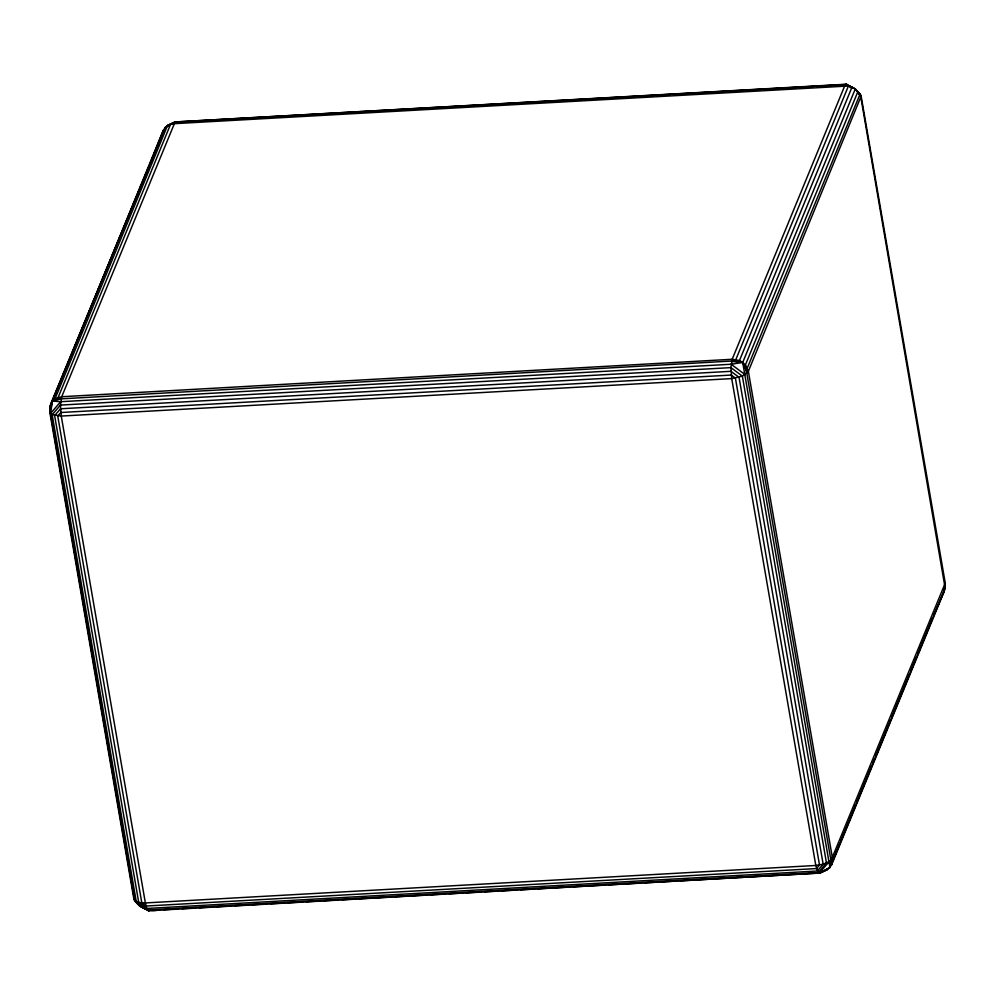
<?xml version="1.0" encoding="UTF-8"?>
<svg xmlns="http://www.w3.org/2000/svg" width="995" height="995" viewBox="0 0 995 995"><rect width="100%" height="100%" fill="white"/><g stroke="black" fill="none" stroke-linecap="round" stroke-linejoin="round"><path stroke-width="1.49" d="M148.889 166.414L49.874 406.98L49.75 411.98L52.499 401.035L55.036 398.833L167.608 125.333L175.07 121.975L165.07 127.534L50.733 403.808L49.75 411.98L52.163 414.704L61.255 416.059L731.711 378.597L742.369 376.135L748.364 371.297L861.148 96.129L855.277 88.965L846.384 84.227L175.07 121.975L61.727 396.731L60.471 405.089L61.255 416.059L145.357 902.938L146.825 908.472L148.616 910.773L819.93 873.025L827.392 869.667L831.696 864.692L944.267 591.192L945.25 583.02L861.148 96.129L855.277 88.965L845.526 84.513L175.07 121.975L167.608 125.333L163.304 130.308L49.874 406.98L49.75 411.98L133.852 898.871C138.454 907.763 149.126 912.253 158.79 909.965M851.869 88.306L846.384 84.227L844.755 85.757L732.183 359.27L730.927 367.628L731.711 378.597L815.813 865.476L818.164 872.627L819.072 873.311L829.929 867.466L832.877 860.314M146.564 909.007L149.474 910.487L148.616 910.773L134.599 900.363L50.496 413.472L52.499 401.035L61.105 398.858L739.459 360.6L742.705 362.466L745.379 365.003L748.364 371.297L832.454 858.187L831.696 864.692L745.379 365.003L857.951 91.49L861.148 96.129L855.277 88.965L845.526 84.513L852.031 87.087L739.459 360.6L732.183 359.27L61.727 396.731L55.036 398.833L61.105 398.858L58.183 397.366L170.754 123.865L848.436 85.993L735.865 359.506L731.561 361.384L742.705 362.466L747.183 373.013L747.307 368.013L859.879 94.5L860.936 97.796M164.523 130.556L165.07 127.534L175.928 121.688M820.701 871.782L819.93 873.025L829.929 867.466L831.285 859.891L945.25 583.02L944.267 591.192L933.671 615.445M163.304 130.308L150.071 163.541M829.929 867.466L742.705 362.466L855.277 88.965M834.059 857.454L839.954 843.126M841.136 840.265L855.862 804.47M857.043 801.597L871.782 765.802M872.963 762.941L874.729 758.638M875.898 755.777L890.637 719.982M891.818 717.109L909.505 674.15M910.674 671.289L916.569 656.974M917.751 654.113L932.489 618.305M50.496 413.472L60.683 401.706L731.138 364.245L742.705 362.466M819.072 873.311L829.245 861.546L831.285 859.891L832.554 861.521L945.126 588.02L860.401 94.637L858.063 92.908M829.245 861.546L823.151 864.207L815.813 865.476L145.357 902.938L138.728 902.453L134.599 900.363M819.93 873.025L827.392 869.667M821.882 871.558L824.246 871.135M186.152 121.85L190.804 121.589M203.229 120.892L207.88 120.631M221.848 119.86L226.499 119.599M238.924 118.902L243.576 118.641M255.989 117.945L262.195 117.597M274.62 116.912L280.826 116.564M291.684 115.955L296.348 115.694M310.316 114.91L314.967 114.649M327.38 113.965L333.586 113.617M346.011 112.92L350.663 112.659M363.075 111.962L369.282 111.614M381.707 110.93L386.358 110.669M398.771 109.972L404.977 109.624M417.402 108.928L422.054 108.666M434.467 107.97L440.673 107.634M453.098 106.938L457.75 106.676M470.162 105.98L474.826 105.719M488.794 104.935L493.445 104.686M505.858 103.99L510.522 103.729M524.489 102.945L529.141 102.684M541.554 101.987L546.218 101.726M560.185 100.955L564.837 100.694M577.249 99.998L581.901 99.736M594.326 99.04L600.532 98.692M612.945 98.007L619.151 97.659M630.022 97.05L634.673 96.789M648.64 96.005L653.292 95.744M665.717 95.06L670.369 94.799M684.336 94.015L688.988 93.754M701.413 93.057L707.619 92.709M720.032 92.025L724.683 91.764M737.108 91.067L743.315 90.719M755.727 90.023L760.379 89.761M772.804 89.065L779.01 88.729M791.423 88.033L796.075 87.771M808.5 87.075L813.151 86.814M827.119 86.03L831.77 85.781M844.195 85.085L847.292 84.911L846.384 84.227M147.708 910.089L818.164 872.627L826.472 863.013L742.369 376.135L730.927 367.628L60.471 405.089L52.163 414.704L136.265 901.582M163.441 909.704L177.408 908.932M182.073 908.671L194.485 907.975M199.137 907.714L213.104 906.93M216.213 906.756L230.181 905.985M234.832 905.724L248.8 904.94M251.909 904.766L265.876 903.982M270.528 903.721L284.495 902.95M287.605 902.776L301.572 901.992M306.224 901.731L320.191 900.948M323.3 900.773L337.268 899.99M341.919 899.741L355.887 898.958M358.996 898.783L372.963 898M376.073 897.826L391.582 896.955M394.692 896.781L408.659 896.01M411.768 895.836L427.278 894.965M430.387 894.791L444.355 894.007M449.006 893.746L462.974 892.975M466.083 892.801L480.05 892.018M484.702 891.756L497.127 891.06M501.778 890.799L515.746 890.027M520.397 889.766L532.822 889.07M537.474 888.809L551.441 888.025M554.551 887.851L568.518 887.08M573.17 886.819L587.137 886.035M590.246 885.861L604.214 885.077M608.865 884.816L622.833 884.045M625.942 883.871L639.909 883.087M644.561 882.826L658.528 882.043M661.638 881.868L675.605 881.085M680.257 880.836L694.224 880.053M697.333 879.879L711.301 879.095M714.398 878.921L729.92 878.05M733.029 877.876L746.996 877.105M750.093 876.931L765.615 876.06M768.725 875.886L782.692 875.102M785.789 874.928L801.311 874.07M804.42 873.896L818.387 873.112M52.499 401.035L60.683 401.706M142.969 907.913L145.357 908.646M149.474 910.487L139.723 906.035L133.852 898.871L139.723 906.035L148.616 910.773M858.735 93.418L860.401 94.637M731.138 364.245L745.143 374.655M133.852 898.871L137.049 903.51M60.508 408.783L54.625 415.574L138.728 902.453L146.825 908.472L817.281 871.011L823.151 864.207L739.049 377.329L730.964 371.309L60.508 408.783M60.77 412.515L57.735 416.034L141.825 902.925L146.016 906.035L816.472 868.573L819.519 865.053L735.417 378.175L731.225 375.053L60.77 412.515"/></g></svg>
